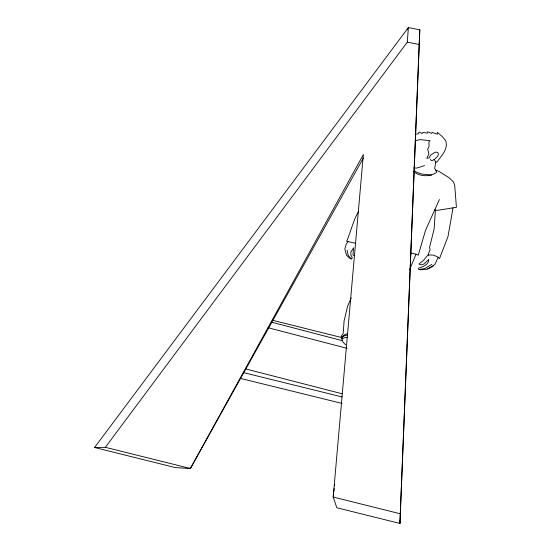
<?xml version="1.0" encoding="UTF-8"?>
<svg xmlns="http://www.w3.org/2000/svg" width="551" height="551" viewBox="0 0 551 551"><rect width="100%" height="100%" fill="white"/><g stroke="black" fill="none" stroke-linecap="round" stroke-linejoin="round"><path stroke-width="0.83" d="M419.807 29.823L399.916 523.45L336.813 507.753L333.19 497.043L363.357 154.535L190.391 468.495L175.452 467.62L94.572 447.495L408.387 27.55L419.807 29.823L399.916 523.45L399.771 520.874M435.414 210.076L434.133 229.03L429.58 247.199L430.049 249.768L428.058 254.893L433.575 255.12L438.224 257.227L439.491 258.633L447.997 236.565L453.018 207.844M94.572 447.495L105.351 447.322L407.306 42.124L408.387 27.55L407.182 29.83M333.603 493.627L333.19 497.043L400.081 513.732M333.81 491.919L334.223 488.503M334.533 485.941L334.739 484.233M434.202 159.418L435.848 162.187L434.643 168.406L436.633 171.485L436.399 172.532C429.746 177.112 419.979 176.671 413.698 171.719M439.409 199.524L425.524 230.339L418.264 255.216L416.026 254.19L409.558 269.838M351.221 297.884L347.605 306.211L344.079 320.971L343.211 333.451L341.09 336.516L342.522 336.489L344.671 334.719L347.681 333.72M358.453 211.674C352.984 220.999 350.925 231.503 346.655 241.262L355.34 243.266M438.224 257.227L434.808 264.576L427.204 269.219L420.158 269.852L419.869 269.37L418.739 269.494L418.271 268.902L418.732 268.144C422.307 267.152 426.04 265.568 428.168 262.372L428.823 259.363L423.933 263.998L421.474 264.852L419.463 264.473L419.077 263.888L423.629 260.313L427.046 256.008L428.699 254.92M345.752 344.919L343.011 342.178L341.654 338.238L342.522 336.489M363.343 158.02L190.391 468.495L105.351 447.322M433.534 265.355L432.824 266.47L427.659 268.936M348.06 241.558L346.173 244.251L344.816 248.804L346.476 255.203L350.181 258.598L350.98 258.777M341.654 338.238L343.576 336.082L347.826 334.891M431.743 264.446L424.862 268.551L419.869 269.37M341.889 338.996L344.954 337.598L347.75 337.233M424.532 165.61L416.783 168.062L413.698 167.869M435.848 162.187L437.191 161.767C441.565 155.389 448.548 149.176 445.676 140.581L442.054 136.366L437.363 132.316L437.287 134.251L432.211 132.426L431.674 133.37L427.617 131.744L427.321 133.142L422.982 132.419L422.211 133.514L419.125 132.088L418.299 133.824L414.993 134.286M354.837 255.478L354.052 255.65L352.998 255.023L353.563 247.785L350.767 252.324L350.959 255.134L352.337 257.854L351.242 259.115L347.991 254.948L347.102 250.237M415.86 140.526L420.179 139.617L430.076 140.67L428.898 142.027L429.009 146.683L427.652 149.135L428.933 153.936L426.743 158.309L429.133 157.937L430.434 155.327L434.402 152.593L436.178 152.069L437.831 152.606L438.506 154.17L437.673 156.27L434.925 158.991L432.232 160.589L431.04 160.355L430.365 159.349M431.509 175.039L421.687 174.033L416.749 172.36L414.097 170.555M407.306 42.124L419.001 44.452M411.06 253.129L416.026 254.19M434.581 209.903L437.17 210.413L456.428 207.293L454.685 185.164L453.335 181.796L448.865 177.615L438.754 171.278L435.669 170.156M243.542 372.621L342.13 396.947M240.277 378.365L342.157 403.449M272.442 320.248L342.557 337.756M245.388 368.853L342.419 393.841M268.068 327.714L346.992 348.322M271.299 322.101L342.653 340.766"/></g></svg>
